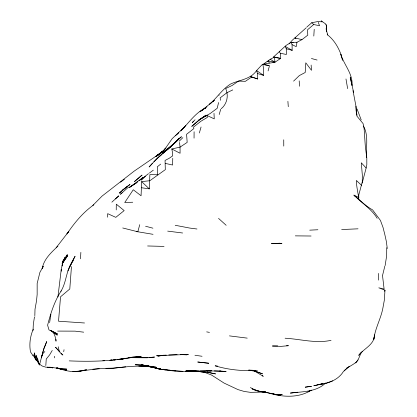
<?xml version="1.0" encoding="UTF-8"?>
<svg xmlns="http://www.w3.org/2000/svg" width="417" height="417" viewBox="0 0 417 417"><rect width="100%" height="100%" fill="white"/><g stroke="black" fill="none" stroke-linecap="round" stroke-linejoin="round"><path stroke-width="0.63" d="M218.597 102.535L217.174 108.316L210.121 113.554L206.764 115.368L207.489 117.313L200.9 121.253L193.603 127.013L193.874 128.582L186.581 134.284L187.176 142.385L180.045 147.123L171.799 148.973L172.555 152.711L172.701 155.854L169.198 158.278L165.059 160.441L165.314 169.651L149.875 180.702L141.644 181.64L141.066 195.761L133.263 189.751L124.74 202.532L132.747 202.229M326.589 31.682L326.6 25.369L325.495 23.832L321.137 20.85L322.091 21.814L317.608 21.606L311.77 22.727L306.876 27.027M194.051 138.147L194.098 131.762M61.236 271.212L61.252 269.366L62.534 263.653M116.228 209.923L116.301 204.179L124.172 210.59L115.796 217.351L107.68 213.655L107.695 217.2M326.615 31.739L326.6 25.369L325.776 24.785M172.753 158.309L172.612 165.017L165.314 163.401M261.965 64.797L256.596 70.562L257.456 73.507L263.528 75.357L263.664 68.982L262.799 64.26L274.902 62.258L280.651 58.411L280.287 53.24L279.281 51.677L286.046 45.448L291.144 42.346L296.982 42.273L301.96 39.646L307.777 35.158L307.553 29.763L313.714 24.509L319.526 25.755L318.322 22.372M358.735 197.616L358.797 194.864L362.274 181.89L362.321 174.978L361.289 162.786L366.136 168.015L362.164 183.167M34.83 315.674L35.002 309.32L36.524 300.808L37.149 294.538L37.16 283.466L39.907 272.348L43.295 266.275L42.169 268.757C43.707 259.265 51.249 252.452 57.916 246.16M33.021 330.556L33.329 324.145L34.33 317.827L34.877 316.691M80.497 258.795L80.867 252.358M313.803 36.05L314.215 29.326M358.828 199.43C358.276 193.17 356.384 186.889 356.373 180.452L361.602 185.409M71.453 266.625L69.79 288.981L60.538 296.795L58.526 321.21L84.521 322.987M141.608 187.749L149.296 188.865L149.87 174.624L157.762 174.765L157.292 166.779L160.675 164.121M63.118 262.074L63.269 260.161L62.67 263.054M382.535 275.684L384.104 289.054L378.777 287.819L384.99 290.196L384.307 300.303L382.931 307.845C380.971 318.682 375.071 328.309 373.856 339.302L374.106 337.374M45.818 365.584L46.245 359.016L49.665 354.825L52.24 350.452M61.252 269.366L57.921 296.972M374.393 335.232C374.466 344.692 363.645 348.685 358.719 355.336L361.252 352.375M374.273 336.086L374.44 334.799M39.756 363.879L43.102 351.296M54.33 357.88L54.533 356.29M50.905 314.402L49.613 322.628M50.546 330.41L57.129 335.059L57.322 333.866L53.449 331.755M63.712 351.703L64.041 349.686M41.491 357.812L43.795 348.57L46.74 341.544L43.253 350.702M385.105 265.665L386.674 255.725L386.731 247.719M296.982 42.273L296.195 46.673L292.062 44.64L291.144 42.346M62.211 265.665L63.087 261.245L67.319 254.651L62.43 262.616L62.06 264.055M62.065 265.952L62.305 264.79M366.136 168.015L366.83 164.632L366.809 157.928L365.339 146.596L364.109 128.587L363.077 123.583L356.973 116.181L355.967 106.231L352.99 90.645M382.571 275.35L384.813 266.234M139.747 224.685L137.829 231.784L122.739 227.974M268.079 70.926L269.33 66.282M63.087 261.245L62.467 263.513L64.989 258.451L62.55 263.169L67.653 255.668L62.55 263.169M219.222 114.508L220.702 109.28M199.347 132.992L201.062 127.008M71.13 263.539C66.048 272.197 66.199 282.815 60.913 291.301M384.636 291.347L384.99 290.196M63.905 260.453L64.922 257.398L62.43 262.616M33.251 329.159C30.191 336.258 29.049 344.317 30.519 351.943L33.021 355.659L34.298 356.801M71.224 263.987L75.076 256.267L71.557 262.621M67.903 270.946L71.651 262.997L73.34 260.505M323.357 383.421L313.803 385.767L322.544 383.906L317.415 384.797C326.516 383.901 335.998 381.075 341.93 373.653C345.229 367.825 351.818 365.923 356.551 361.873C359.318 358.917 359.579 354.533 362.232 351.484M41.851 355.717L42.873 353.616L44.848 351.541M69.232 267.896L71.651 262.997M218.967 95.274L219.154 94.987M38.056 361.648L35.513 359.689L35.033 357.703L36.342 355.779L37.342 358.615M61.231 290.852L60.934 291.264C54.361 301.58 50.624 313.417 47.611 325.192L48.977 329.899L57.322 333.866M355.727 362.962L358.01 359.923M56.144 247.745L68.831 231.383L66.902 233.984C74.325 222.991 82.879 212.508 93.815 204.82M221.208 108.743C227.156 103.906 228.844 95.368 225.654 88.534L232.139 85.469L238.498 81.101L245.389 81.32L251.592 77.072L257.716 78.969L257.456 73.507M180.816 130.943C188.765 122.926 195.156 112.971 205.581 107.904M289.163 43.801L292.317 40.194L306.203 27.788M181.239 130.526L184.105 127.279L175.64 135.53M293.584 81.127L299.338 75.571L305.208 72.495L305.786 62.826L311.478 70.311L311.129 65.042M152.221 163.568L149.114 166.982L157.235 158.168L170.339 146.909M153.946 161.796L158.022 157.819M92.824 205.43L102.029 196.12L134.165 171.132L162.917 151.423M195.047 119.783L192.247 122.645L193.264 121.608M183.266 128.113L185.773 125.626M141.452 180.186L145.439 176.219M166.102 147.92L160.993 152.924L164.355 150.047M179.195 141.207L182.875 137.646M176.923 134.295L178.632 132.648L172.185 138.632L164.553 149.614L165.283 148.619L163.089 151.032L157.053 155.911L163.626 150.928M171.84 145.799L179.539 138.058L173.29 144.308L165.361 150.923M171.387 146.231L176.344 141.472L169.443 147.816M279.281 51.677L273.297 57.176L280.651 58.411L274.548 57.061L273.297 57.176M344.275 370.906L349.243 366.194M122.614 190.116L119.298 193.154L126.46 186.967L129.989 184.491L122.614 190.116L126.46 186.967M159.935 156.062L161.374 154.749M167.629 149.057L181.426 136.729L171.668 145.715M111.871 202.167L118.793 195.844L115.431 198.914M158.189 157.626L162.807 153.43M173.529 144.047L177.751 140.18L165.94 150.464M122.155 192.727L120.419 194.265L128.274 187.322M213.243 101.222L214.166 100.408M200.921 118.642L191.747 126.387L199.258 119.804L206.764 115.368L214.255 118.876L213.994 113.351M325.734 382.905C316.534 392.048 302.408 391.584 290.368 393.08L297.868 392.199M164.585 149.812L155.39 156.709L162.062 152.033L157.991 154.942M212.826 101.399L214.265 100.163M205.195 108.071L201.515 110.76L211.403 102.618M163.375 152.924L167.686 149.281M148.468 173.67L140.539 179.935M163.584 152.731L168.661 148.457M139.174 180.712L143.047 177.46L129.03 187.676L131.72 185.946M165.314 151.272L162.416 153.685L170.793 146.695L166.519 150.193L168.468 148.608M202.766 109.754L203.267 109.343L202.537 109.942M211.435 102.697L209.626 104.172C217.022 97.802 222.261 89.16 230.7 83.953C239.499 79.887 250.581 79.449 256.596 70.562L263.528 75.357M136.927 182.521L137.829 181.796M346.652 368.081L347.663 367.309M149.437 173.019L153.32 170.157M263.878 63.801L270.289 59.235L274.548 57.061L274.902 62.258L272.973 62.07M120.477 182.198L124.433 179.294M201.515 110.76L203.522 109.29M205.529 107.821L204.528 108.556L206.962 106.773M162.401 151.788L156.219 156.167L162.062 152.033M203.48 109.244L200.045 111.631L203.595 109.275M199.258 119.804L206.055 115.139L198.367 120.409L206.764 115.368M204.601 108.602L205.623 107.925M135.358 183.605L136.182 183.068M129.03 187.676L136.401 182.865M132.794 185.257L134.946 183.876M38.228 362.754L37.514 360.741C43.285 373.642 34.293 353.772 36.342 355.779M311.369 390.093L307.954 391.86L311.072 390.234C299.244 397.912 283.696 397.302 270.591 393.533L264.357 391.839L265.629 391.928M232.769 89.916L226.942 92.699L220.129 97.88L220.567 100.304M32.943 355.31L34.017 354.841L35.513 359.689L34.543 352.891L35.033 357.703L38.593 362.665M325.896 383.312L332.604 380.862M267.188 61.513L268.699 61.012L274.902 62.258L270.289 59.235M160.514 369.05L151.752 367.132C138.903 364.938 125.898 366.913 113.07 368.211C101.805 368.07 90.76 369.629 79.663 371.166L86.559 369.759L79.855 371.187L72.876 371.552L79.949 371.088C73.038 372.376 66.027 371.01 59.49 368.67L66.418 370.082L59.548 368.737L57.4 367.935M134.133 357.098L141.248 356.285L128.201 357.604L133.487 357.171C112.335 361.289 90.703 361.784 69.238 360.882M117.135 359.558L133.487 357.171M331.041 340.345C315.711 343.681 300.396 339.068 285.092 338.218M110.098 360.278L112.017 360.059M113.93 359.835L115.207 359.689M117.125 359.579L123.458 358.881L117.114 359.49M125.731 366.856L113.07 368.211L105.908 368.545M109.989 360.319L112.397 360.074M113.601 359.954L115.405 359.777L113.664 359.918M292.009 42.732L293.25 42.617M99.277 368.618L92.793 369.212M110.192 360.205L111.928 360.059M147.894 357.588L131.59 357.682L147.003 357.802L154.556 357.067L149.109 357.489M185.45 371.161L192.977 370.927M166.294 355.091L156.63 355.732L188.359 354.398L180.952 354.586M168.828 354.93L177.162 354.653M185.57 371.208L196.808 371.255M309.722 230.153L317.89 229.751M341.669 229.548L358.031 228.818M193.691 371.041L192.842 371.036L198.966 371.224L186.039 370.301L192.842 371.036L211.148 370.838M211.247 370.843L206.41 370.796L221 371.172L214.364 370.911M200.196 371.094L207.984 370.828L206.681 370.786M102.837 360.533L104.646 360.491M277.68 345.901L272.369 346.016L281.011 346.371L288.444 345.709L286.547 345.74M295.33 235.866L311.072 236.017M206.41 370.796L211.216 370.833M147.613 245.973L164.043 246.405M257.325 370.546C243.048 371.135 228.85 369.973 215.13 365.808L217.591 366.084M180.936 354.648L187.03 354.784L180.738 354.596M265.139 392.048L250.403 392.34L244.206 391.448L237.977 389.603L224.08 383.082L211.622 375.081L205.477 372.694L198.049 371.344M197.825 371.344L204.142 371.526L190.199 371.109L196.558 371.302C186.008 371.307 175.359 371.87 164.95 369.676M57.645 331.088L75.081 331.145L83.681 332.172M138.783 366.079L145.293 366.345M180.634 371.365L182.974 371.344L171.882 370.499M160.31 369.102L152.601 367.174L159.972 369.248L166.519 369.446L162.792 369.243M249.199 370.087L255.449 370.437M136.609 231.571L153.034 234.323M197.194 371.359L209.23 372.652L215.547 373.893L207.348 372.204M182.63 232.999L167.681 231.117M247.213 338.124L229.444 335.883M165.513 369.691L167.347 369.921M168.572 370.077L171.022 370.385L161.681 369.28M196.975 229.006L189.652 228.052L175.208 225.279M194.942 355.248L202.057 356.274M204.419 371.761L205.586 371.938M147.133 365.871L141.118 364.958L155.207 367.674L142.004 364.953L156.125 367.205L148.561 366.241L149.406 366.355L142.692 364.99L135.217 364.766L144.537 365.328L160.368 369.113L146.914 365.876L151.965 367.028M172.362 370.51L175.385 370.979M262.981 64.536L269.325 65.599L262.799 64.26M206.67 331.88L209.449 332.375M160.634 369.05L154.457 367.648M161.864 369.28L165.549 369.962L159.065 369.035L159.972 369.248L147.738 365.959L148.296 366.131M56.269 367.883L59.803 368.555L49.566 367.137M248.574 370.051L255.522 371.422L262.502 373.841L254.87 370.979M280.287 53.24L286.385 54.491L286.276 48.758L285.207 46.402L292.176 50.353L292.062 44.64M51.635 367.549L52.813 367.794L45.677 367.142L42.112 365.99L38.791 363.577L37.681 358.745M56.514 368.065L59.662 368.779L66.668 369.118L59.662 368.779L57.437 367.95M301.96 39.646L294.871 37.895L295.924 38.645M277.941 394.722L280.438 395.342L274.146 394.331L272.989 393.81M145.601 226.243L152.924 228.188M286.276 48.758L292.176 50.353M311.436 58.505L317.082 60.043M147.738 365.959L153.529 367.685M257.716 78.969L250.294 76.42L251.592 77.072M273.625 393.763L275.965 394.685L282.252 394.555L274.146 394.331L275.965 394.685C267.563 391.902 257.862 392.585 250.398 387.497M354.57 196.277L353.955 195.13L358.948 197.59M171.799 148.973L180.081 153.268L180.045 147.123L179.555 142.437M254.234 370.849L263.247 376.327L262.35 375.524M57.129 335.059L51.604 330.78C54.736 333.365 55.451 337.395 56.008 341.184L55.977 339.229M353.955 195.13C360.09 200.124 365.558 206.066 372.574 209.866L380.434 220.421L383.025 227.432L384.797 234.427L386.351 241.464L387.268 248.506M218.534 218.378L226.165 225.305M311.775 22.727L313.714 24.509M141.644 181.64L149.296 188.865M355.216 196.324C362.482 203.663 371.792 209.298 377.161 218.294M59.86 351.839L55.524 347.241L61.513 354.059L62.894 355.055L61.163 353.215M35.033 357.703L37.864 361.013M327.173 33.986L327.757 35.023M361.211 119.903L357.098 109.045M340.778 54.257C344.004 64.838 352.933 73.705 352.073 85.313M340.976 54.747L342.56 60.449M363.478 126.064C368.904 135.9 365.772 147.045 366.522 157.605M341.58 56.206C338.901 48.091 334.403 40.272 327.642 34.898L326.11 28.742L326.667 31.009L326.6 25.369M59.323 351.614L58.224 346.772M268.699 61.012L269.168 63.009M351.943 85.323L350.249 77.129L353.679 92.689M356.931 115.243L356.071 110.526L355.967 106.231M345.974 78.954L347.637 88.618M287.902 101.341L288.283 106.689M299.192 80.888L299.521 86.241M378.349 273.416L378.407 280.115M283.742 139.81L283.774 146.101M141.978 175.14L134.566 181.494L141.978 175.14M213.931 100.476L212.086 102.092L213.921 100.492M163.177 355.3L157.819 356.134L163.766 355.248L163.177 355.3M311.379 386.293L305.26 387.158L311.379 386.293M279.614 243.226L271.425 243.664L281.996 243.486L279.614 243.226M226.03 371.443L219.597 371.12L226.03 371.443M208.708 363.238L197.825 362.024L208.708 363.238M265.712 392.199C261.026 391.876 256.194 391.203 252.071 388.79L259.676 391.516L258.55 391.156L265.712 392.199M52.839 367.784L47.481 367.153L52.813 367.794"/></g></svg>
